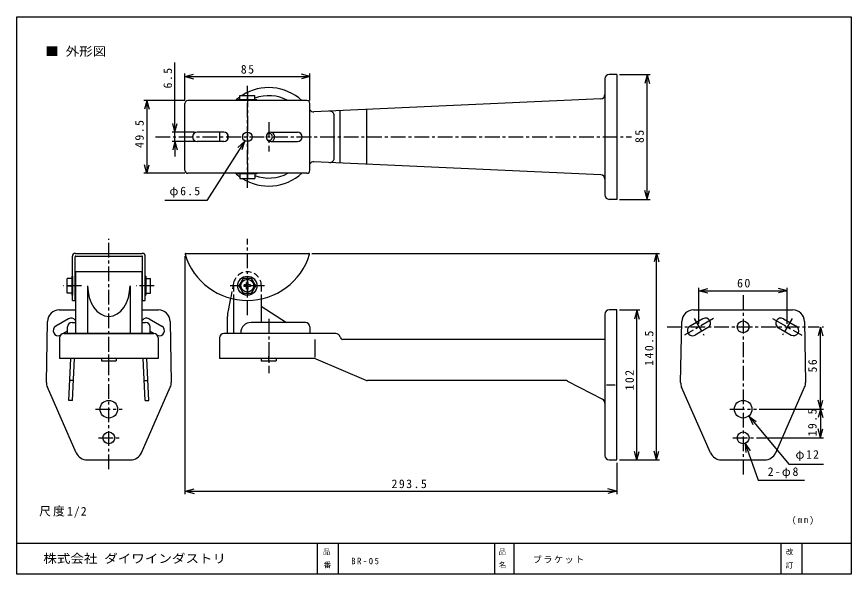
# Model space of a CAD drawing. Units: millimetres on the paper, with parts at other scales. Extents: x -142 to 142, y -95 to 95.
import ezdxf
from ezdxf.enums import TextEntityAlignment as Align

# ---------------------------------------------------------------- set-up
doc = ezdxf.new("R2010")
doc.units = ezdxf.units.MM
doc.linetypes.add('CHAIN1', pattern=[8, 5, -1, 1, -1])
doc.linetypes.add('DASHED2', pattern=[3, 2, -1])
doc.layers.add('0-0_0', color=4, linetype='Continuous')
doc.styles.add('ＭＳ ゴシック', font='')
doc.styles.get('ＭＳ ゴシック').set_extended_font_data('MS Gothic')

msp = doc.modelspace()

# ---------------------------------------------------------------- linework, layer by layer
at = {"layer": '0-0_0'}
for p, q in [((-88.02, 55.639), (-88.02, 79.309)), ((-84.677, 66.333), (-84.677, 75.51)), ((-84.595, 74.51), (-81.697, 75.287)), ((-84.595, 74.51), (-42.178, 74.51)), ((-84.595, 74.51), (-81.697, 73.734)), ((-42.178, 74.51), (-45.076, 75.287)), ((-42.178, 74.51), (-45.076, 73.734)), ((-42.177, 66.333), (-42.177, 75.51)), ((62.073, 75.208), (59.573, 75.208)), ((62.073, 75.208), (62.073, 32.708)), ((63.073, 75.208), (73.406, 75.208)), ((72.406, 75.035), (71.629, 72.137)), ((72.406, 32.873), (72.406, 75.035)), ((72.406, 75.035), (73.182, 72.137)), ((58.073, 73.708), (58.073, 34.208)), ((-65.927, 66.583), (-65.927, 68.083)), ((-65.927, 68.083), (-60.927, 68.083)), ((-63.427, 68.083), (-63.427, 66.583)), ((-60.927, 66.583), (-60.927, 68.083)), ((-84.677, 66.333), (-98.566, 66.333)), ((-97.566, 66.231), (-98.342, 63.333)), ((-97.566, 66.231), (-97.566, 41.552)), ((-97.566, 66.231), (-96.789, 63.333)), ((-84.677, 42.583), (-84.677, 65.333)), ((-43.177, 66.333), (-83.677, 66.333)), ((-66.677, 66.333), (-66.677, 66.583)), ((-60.177, 66.583), (-66.677, 66.583)), ((-60.177, 66.333), (-66.677, 66.333)), ((-60.177, 66.333), (-60.177, 66.583)), ((-42.177, 42.583), (-42.177, 65.333)), ((56.641, 66.892), (-40.829, 62.439)), ((-31.927, 45.069), (-31.927, 62.846)), ((-22.927, 63.257), (-22.927, 44.658)), ((-33.927, 46.731), (-33.927, 61.185)), ((-88.02, 55.639), (-88.796, 58.537)), ((-88.02, 55.639), (-87.244, 58.537)), ((-81.427, 55.583), (-89.02, 55.583)), ((-88.02, 52.333), (-88.02, 55.583)), ((-71.427, 55.583), (-80.427, 55.583)), ((-55.427, 55.583), (-46.427, 55.583)), ((-81.427, 52.333), (-89.02, 52.333)), ((-88.02, 52.405), (-88.796, 49.507)), ((-88.02, 52.405), (-88.02, 47.333)), ((-88.02, 52.405), (-87.244, 49.507)), ((-71.427, 52.333), (-80.427, 52.333)), ((-64.403, 52.42), (-77.191, 32.263)), ((-64.403, 52.42), (-66.611, 50.389)), ((-64.403, 52.42), (-65.299, 49.557)), ((-55.427, 52.333), (-46.427, 52.333)), ((56.641, 41.023), (-40.829, 45.476)), ((-97.566, 41.552), (-98.342, 44.45)), ((-97.566, 41.552), (-96.789, 44.45)), ((-84.677, 41.583), (-98.566, 41.583)), ((-43.177, 41.583), (-83.677, 41.583)), ((-66.677, 41.583), (-66.677, 41.333)), ((-60.177, 41.583), (-66.677, 41.583)), ((-60.177, 41.333), (-66.677, 41.333)), ((-65.927, 41.333), (-65.927, 39.833)), ((-65.927, 39.833), (-60.927, 39.833)), ((-63.427, 39.833), (-63.427, 41.333)), ((-60.927, 41.333), (-60.927, 39.833)), ((-60.177, 41.583), (-60.177, 41.333)), ((72.406, 32.873), (71.629, 35.771)), ((72.406, 32.873), (73.182, 35.771)), ((-77.191, 32.263), (-91.472, 32.263)), ((62.073, 32.708), (59.573, 32.708)), ((63.073, 32.708), (73.406, 32.708)), ((-121.868, 14.329), (-99.118, 14.329)), ((-84.342, 14.329), (-42.512, 14.329)), ((-41.512, 14.329), (76.594, 14.329)), ((75.594, 14.36), (74.817, 11.462)), ((75.594, -55.897), (75.594, 14.36)), ((75.594, 14.36), (76.37, 11.462)), ((-122.868, -1.671), (-122.868, 13.329)), ((-121.968, -1.671), (-121.968, 13.179)), ((-121.718, 13.429), (-99.268, 13.429)), ((-99.018, -1.671), (-99.018, 13.179)), ((-98.118, -1.671), (-98.118, 13.329)), ((-84.677, 13.329), (-84.677, -67.563)), ((-123.118, 5.829), (-124.618, 5.829)), ((-124.618, 0.829), (-124.618, 5.829)), ((-122.868, 6.579), (-123.118, 6.579)), ((-123.118, 6.579), (-123.118, 0.079)), ((-122.868, 6.579), (-122.868, 0.079)), ((-99.118, 8.079), (-121.868, 8.079)), ((-121.868, 8.079), (-121.868, -12.921)), ((-99.118, -12.921), (-99.118, 8.079)), ((-98.118, 6.579), (-97.868, 6.579)), ((-98.118, 6.579), (-98.118, 0.079)), ((-97.868, 6.579), (-97.868, 0.079)), ((-97.868, 5.829), (-96.368, 5.829)), ((-96.368, 0.829), (-96.368, 5.829)), ((-63.427, 6.204), (-63.427, 0.454)), ((-124.618, 3.329), (-123.118, 3.329)), ((-117.705, 3.329), (-117.705, -12.921)), ((-103.282, 3.329), (-103.282, -12.921)), ((-96.368, 3.329), (-97.868, 3.329)), ((-64.552, 3.029), (-64.552, 3.629)), ((-63.727, 3.629), (-64.552, 3.629)), ((-63.727, 3.029), (-64.552, 3.029)), ((-63.727, 3.629), (-63.727, 4.454)), ((-63.127, 4.454), (-63.727, 4.454)), ((-63.727, 2.204), (-63.727, 3.029)), ((-63.127, 3.629), (-63.127, 4.454)), ((-62.302, 3.629), (-63.127, 3.629)), ((-63.127, 2.204), (-63.127, 3.029)), ((-62.302, 3.029), (-63.127, 3.029)), ((-62.302, 3.029), (-62.302, 3.629)), ((-123.118, 0.829), (-124.618, 0.829)), ((-122.868, 0.079), (-123.118, 0.079)), ((-98.118, 0.079), (-97.868, 0.079)), ((-97.868, 0.829), (-96.368, 0.829)), ((-63.127, 2.204), (-63.727, 2.204)), ((90.047, -9.671), (90.047, 2.639)), ((90.178, 1.639), (93.076, 2.416)), ((90.178, 1.639), (119.962, 1.639)), ((90.178, 1.639), (93.076, 0.863)), ((119.962, 1.639), (117.064, 2.416)), ((119.962, 1.639), (117.064, 0.863)), ((120.047, -9.671), (120.047, 2.639)), ((-122.868, -1.671), (-121.968, -1.671)), ((-99.018, -1.671), (-98.118, -1.671)), ((-69.133, -0.922), (-69.979, -5.107)), ((-68.177, -1.154), (-68.177, -12.921)), ((-58.677, -1.154), (-58.677, -9.171)), ((-127.321, -4.921), (-121.868, -4.921)), ((-99.118, -4.921), (-93.666, -4.921)), ((-58.677, -3.671), (-50.177, -9.171)), ((62.073, -4.921), (59.573, -4.921)), ((63.073, -4.921), (69.947, -4.921)), ((68.947, -5.102), (68.171, -8)), ((68.947, -55.97), (68.947, -5.102)), ((68.947, -5.102), (69.724, -8)), ((88.219, -4.921), (121.875, -4.921)), ((-124.203, -7.905), (-128.534, -10.405)), ((-96.784, -7.905), (-92.453, -10.405)), ((-70.177, -12.921), (-70.177, -7.089)), ((-70.177, -12.921), (-70.177, -7.089)), ((58.073, -6.421), (58.073, -54.421)), ((91.337, -7.905), (87.007, -10.405)), ((118.757, -7.905), (123.087, -10.405)), ((-131.726, -29.537), (-131.32, -8.842)), ((-124.493, -12.921), (-124.493, -10.671)), ((-122.993, -9.171), (-121.868, -9.171)), ((-99.118, -9.171), (-97.993, -9.171)), ((-96.493, -12.921), (-96.493, -10.671)), ((-89.667, -8.842), (-89.261, -29.537)), ((-43.677, -9.171), (-62.177, -9.171)), ((-42.177, -10.671), (-42.177, -12.921)), ((83.814, -29.537), (84.22, -8.842)), ((93.547, -10.671), (88.757, -13.436)), ((116.547, -10.671), (121.337, -13.436)), ((125.874, -8.842), (126.28, -29.537)), ((131.362, -10.779), (130.585, -13.677)), ((131.362, -38.498), (131.362, -10.779)), ((131.362, -10.779), (132.138, -13.677)), ((131.91, -10.671), (132.362, -10.671)), ((-124.493, -12.114), (-125.891, -12.921)), ((-125.73, -12.921), (-95.257, -12.921)), ((-96.493, -12.921), (-124.493, -12.921)), ((-96.493, -12.114), (-95.096, -12.921)), ((-33.377, -12.921), (-71.427, -12.921)), ((-42.177, -12.921), (-70.177, -12.921)), ((-65.677, -12.671), (-65.677, -12.921)), ((-127.23, -14.421), (-127.23, -21.421)), ((-93.757, -14.421), (-93.757, -21.421)), ((-72.927, -14.421), (-72.927, -21.421)), ((-40.427, -20.921), (-40.427, -14.921)), ((58.073, -14.921), (-30.927, -14.921)), ((-93.757, -21.421), (-127.23, -21.421)), ((-124.118, -35.671), (-123.368, -21.421)), ((-122.867, -35.671), (-122.117, -21.421)), ((-112.993, -21.421), (-112.993, -22.171)), ((-112.993, -22.171), (-107.993, -22.171)), ((-110.493, -22.171), (-110.493, -20.671)), ((-107.993, -21.421), (-107.993, -22.171)), ((-98.12, -35.671), (-98.87, -21.421)), ((-96.868, -35.671), (-97.618, -21.421)), ((-40.735, -21.421), (-72.927, -21.421)), ((-58.677, -21.421), (-58.677, -22.171)), ((-58.677, -22.171), (-53.677, -22.171)), ((-56.177, -22.171), (-56.177, -20.671)), ((-53.677, -21.421), (-53.677, -22.171)), ((-40.144, -21.542), (-23.21, -28.799)), ((-122.511, -28.921), (-123.763, -28.921)), ((-98.475, -28.921), (-97.224, -28.921)), ((44.707, -28.921), (-22.619, -28.921)), ((45.398, -29.089), (57.264, -35.251)), ((58.573, -30.421), (61.573, -30.421)), ((-121.546, -53.535), (-131.387, -31.23)), ((-99.441, -53.535), (-89.6, -31.23)), ((93.995, -53.535), (84.154, -31.23)), ((116.1, -53.535), (125.94, -31.23)), ((-122.867, -35.671), (-124.118, -35.671)), ((-98.12, -35.671), (-96.868, -35.671)), ((131.362, -38.498), (130.585, -35.6)), ((131.362, -38.498), (132.138, -35.6)), ((110.547, -38.671), (132.362, -38.671)), ((110.547, -38.671), (132.359, -38.671)), ((131.359, -38.646), (130.583, -41.543)), ((131.359, -38.646), (131.359, -48.303)), ((131.359, -38.646), (132.136, -41.543)), ((107.07, -41.104), (120.55, -57.32)), ((107.07, -41.104), (109.519, -42.836)), ((107.07, -41.104), (108.325, -43.828)), ((131.359, -48.303), (130.583, -45.405)), ((131.359, -48.303), (132.136, -45.405)), ((105.731, -50.37), (110.106, -62.842)), ((105.731, -50.37), (107.423, -52.847)), ((105.731, -50.37), (105.957, -53.361)), ((109.547, -48.421), (132.359, -48.421)), ((68.947, -55.97), (68.171, -53.073)), ((68.947, -55.97), (69.724, -53.073)), ((75.594, -55.897), (74.817, -52.999)), ((75.594, -55.897), (76.37, -52.999)), ((-117.886, -55.921), (-103.101, -55.921)), ((63.073, -55.921), (69.947, -55.921)), ((63.073, -55.921), (76.594, -55.921)), ((97.654, -55.921), (112.44, -55.921)), ((62.073, -56.921), (62.073, -67.563)), ((120.55, -57.32), (132.347, -57.32)), ((110.106, -62.842), (125.933, -62.842)), ((-84.394, -66.563), (-81.497, -65.786)), ((-84.394, -66.563), (62.017, -66.563)), ((-84.394, -66.563), (-81.497, -67.339)), ((62.017, -66.563), (59.119, -65.786)), ((62.017, -66.563), (59.119, -67.339)), ((141.803, -84.358), (-141.803, -84.354)), ((-39.681, -84.522), (-39.681, -94.842)), ((-32.546, -84.522), (-32.546, -94.842)), ((20.51, -84.522), (20.51, -94.842)), ((27.092, -84.522), (27.092, -94.842)), ((117.874, -84.522), (117.874, -94.842)), ((124.987, -84.522), (124.987, -94.842))]:
    msp.add_line(p, q, dxfattribs=at)
at = {"layer": '0-0_0', "linetype": 'CHAIN1'}
for p, q in [((-63.427, 36.583), (-63.427, 71.333)), ((-63.427, 69.057), (-63.427, 38.858)), ((-56.177, 58.958), (-56.177, 48.958)), ((-94.677, 53.958), (67.073, 53.958)), ((-110.493, -59.114), (-110.493, 19.329)), ((-63.427, -6.671), (-63.427, 19.329)), ((-119.793, 3.329), (-125.943, 3.329)), ((-95.068, 3.329), (-101.168, 3.329)), ((-57.552, 3.329), (-69.302, 3.329)), ((105.047, 0.079), (105.047, -60.921)), ((-56.177, -7.921), (-56.177, -26.421)), ((95.027, -7.796), (85.067, -13.546)), ((88.422, -7.856), (91.672, -13.485)), ((115.068, -7.796), (125.027, -13.546)), ((121.672, -7.856), (118.422, -13.485)), ((79.184, -10.671), (130.91, -10.671)), ((-114.993, -38.671), (-105.993, -38.671)), ((100.547, -38.671), (109.547, -38.671)), ((-113.993, -48.421), (-106.993, -48.421)), ((101.547, -48.421), (108.547, -48.421))]:
    msp.add_line(p, q, dxfattribs=at)
at = {"layer": '0-0_0', "linetype": 'DASHED2'}
for p, q in [((-68.083, 4.271), (-69.133, -0.922)), ((-68.177, 3.329), (-68.177, -1.154)), ((-58.677, 3.329), (-58.677, -1.154))]:
    msp.add_line(p, q, dxfattribs=at)
at = {"layer": '0-0_0'}
for points in [[(-141.803, 94.842), (141.803, 94.842), (141.803, -94.842), (-141.803, -94.842)], [(-64.87, 5.829), (-66.314, 3.329), (-64.87, 0.829), (-61.984, 0.829), (-60.54, 3.329), (-61.984, 5.829)]]:
    msp.add_lwpolyline(points, close=True, dxfattribs=at)
msp.add_lwpolyline([(59.573, -55.921), (62.073, -55.921), (62.073, -4.921)], dxfattribs=at)
for centre, radius in [((-63.427, 53.958), 1.625), ((-63.427, 3.329), 3.25), ((-63.427, 3.329), 2.188), ((105.047, -10.671), 2), ((-110.493, -38.671), 3), ((105.047, -38.671), 3), ((-110.493, -48.421), 2), ((105.047, -48.421), 2)]:
    msp.add_circle(centre, radius, dxfattribs=at)
for centre, radius, start, end in [((59.573, 73.708), 1.5, 90, 180), ((-56.177, 53.958), 16.75, 47.62981, 122.51149), ((56.573, 68.391), 1.5, 272.61575, 0), ((-83.677, 65.333), 1, 90, 180), ((-56.177, 53.958), 16.75, 125.59764, 132.37019), ((-56.177, 53.958), 14, 62.11996, 109.83336), ((-43.177, 65.333), 1, 0, 90), ((-56.177, 53.958), 16.75, 33.15138, 33.29857), ((-40.898, 63.938), 1.5, 213.15137, 272.61575), ((-35.427, 61.185), 1.5, 0, 92.61575), ((-80.427, 53.958), 1.625, 90, 270), ((-56.177, 53.958), 16.75, 174.43269, 185.56731), ((-71.427, 53.958), 1.625, 270, 90), ((-56.177, 53.958), 14, 175.92761, 184.07239), ((-55.427, 53.958), 1.625, 90, 270), ((-56.177, 53.958), 1.25, 254.03798, 105.96202), ((-56.177, 53.958), 2, 305.65909, 54.34091), ((-46.427, 53.958), 1.625, 270, 90), ((-40.898, 43.978), 1.5, 87.38425, 146.84862), ((-35.427, 46.731), 1.5, 267.38425, 0), ((-83.677, 42.583), 1, 180, 270), ((-43.177, 42.583), 1, 270, 0), ((-56.177, 53.958), 16.75, 326.70142, 326.84862), ((-56.177, 53.958), 16.75, 227.62979, 234.40236), ((-56.177, 53.958), 16.75, 237.48848, 312.37019), ((-56.177, 53.958), 14, 250.16664, 297.88004), ((56.573, 39.525), 1.5, 0, 87.38425), ((59.573, 34.208), 1.5, 180, 270), ((-121.868, 13.329), 1, 90, 180), ((-99.118, 13.329), 1, 0, 90), ((-84.342, 14.079), 0.25, 90, 196.91696), ((-42.512, 14.079), 0.25, 343.08304, 90), ((-121.718, 13.179), 0.25, 90, 180), ((-99.268, 13.179), 0.25, 0, 90), ((-63.427, 20.441), 22.111, 196.91695, 343.08304), ((-127.321, -8.921), 4, 90, 178.87669), ((-93.666, -8.921), 4, 1.12331, 90), ((-60.177, -7.089), 10, 168.57098, 179.99998), ((59.573, -6.421), 1.5, 90, 180), ((88.219, -8.921), 4, 90, 178.87669), ((121.875, -8.921), 4, 1.12331, 90), ((-123.328, -9.421), 1.75, 33.46223, 120), ((-97.659, -9.421), 1.75, 60, 146.53777), ((92.212, -9.421), 1.75, 300, 120), ((117.882, -9.421), 1.75, 60, 240), ((-127.659, -11.921), 1.75, 120, 294.98557), ((-122.993, -10.671), 1.5, 90, 180), ((-97.993, -10.671), 1.5, 0, 90), ((-93.328, -11.921), 1.75, 245.01443, 60), ((-62.177, -12.671), 3.5, 90, 180), ((-43.677, -10.671), 1.5, 0, 90), ((87.882, -11.921), 1.75, 120, 300), ((122.212, -11.921), 1.75, 240, 60), ((-125.73, -14.421), 1.5, 90, 180), ((-95.257, -14.421), 1.5, 0, 90), ((-71.427, -14.421), 1.5, 90, 180), ((-33.377, -14.421), 1.5, 11.53694, 90), ((-30.927, -13.921), 1, 191.53694, 270), ((-40.735, -22.921), 1.5, 66.80141, 90), ((-127.727, -29.615), 4, 178.87669, 203.80594), ((-93.26, -29.615), 4, 336.19406, 1.12331), ((-22.619, -27.421), 1.5, 246.80141, 270), ((44.707, -30.421), 1.5, 62.56027, 90), ((87.814, -29.615), 4, 178.87669, 203.80594), ((122.281, -29.615), 4, 336.19406, 1.12331), ((56.573, -36.582), 1.5, 0, 62.56027), ((-117.886, -51.921), 4, 203.80592, 270), ((-103.101, -51.921), 4, 270, 336.19406), ((97.654, -51.921), 4, 203.80592, 270), ((112.44, -51.921), 4, 270, 336.19406), ((59.573, -54.421), 1.5, 180, 270)]:
    msp.add_arc(centre, radius, start, end, dxfattribs=at)
at = {"layer": '0-0_0', "linetype": 'DASHED2'}
msp.add_arc((-63.427, 3.329), 4.75, 0, 180, dxfattribs=at)
at = {"layer": '0-0_0'}
msp.add_ellipse((-110.493, 3.329), major_axis=(0, -10.418), ratio=0.6921, start_param=4.712389, end_param=7.8539816, dxfattribs=at)

# ---------------------------------------------------------------- texts
at = {"layer": '0-0_0', "style": 'ＭＳ ゴシック', "width": 1.15}
for s, p in [('■ 外形図', (-132.08, 80.652)), ('株式会社 ダイワインダストリ', (-132.76, -91.848))]:
    msp.add_text(s, height=2.933, dxfattribs=at).set_placement(p, align=Align.BOTTOM_LEFT)
at = {"layer": '0-0_0', "style": 'ＭＳ ゴシック'}
for s, p in [('品', (-37.741, -88.569)), ('品', (21.897, -88.569)), ('改', (119.527, -88.697)), ('番', (-37.514, -93.119)), ('名', (22.011, -93.148)), ('訂', (119.527, -93.233))]:
    msp.add_text(s, height=1.833, dxfattribs=at).set_placement(p, align=Align.BOTTOM_LEFT)
at = {"layer": '0-0_0', "char_height": 2.933, "attachment_point": 7, "rotation": 90, "style": 'ＭＳ ゴシック'}
for s, insert in [('\\T1.25;6.5', (-88.972, 70.422)), ('\\T1.25;49.5', (-98.589, 50.186)), ('\\T1.25;85', (71.334, 51.858)), ('\\T1.25;140.5', (74.594, -23.921)), ('\\T1.25;56', (130.139, -26.195)), ('\\T1.25;102', (67.947, -32.296)), ('\\T1.25;19.5', (130.056, -47.931))]:
    msp.add_mtext(s, dxfattribs=dict(at, insert=insert))
at = {"layer": '0-0_0', "attachment_point": 7, "style": 'ＭＳ ゴシック'}
for s, insert, char_height in [('\\T1.25;85', (-65.641, 75.44), 2.933), ('\\T1.2;φ6.5', (-89.892, 33.294), 2.933), ('\\T1.25;60', (102.99, 2.703), 2.933), ('\\T1.19;φ12', (122.83, -56.32), 2.933), ('\\T1.2;2-φ8', (113.4, -62.172), 2.933), ('\\T1.25;293.5', (-14.427, -65.563), 2.933), ('\\T1.18;尺度1/2', (-134.176, -75.554), 2.933), ('\\T1.33;(mm)', (121.616, -77.977), 2.199), ('\\T1.33;BR-05', (-28.149, -91.444), 2.199), ('\\T1.17;ブラケット', (33.581, -91.151), 2.199)]:
    msp.add_mtext(s, dxfattribs=dict(at, insert=insert, char_height=char_height))

doc.saveas('drawing.dxf')
